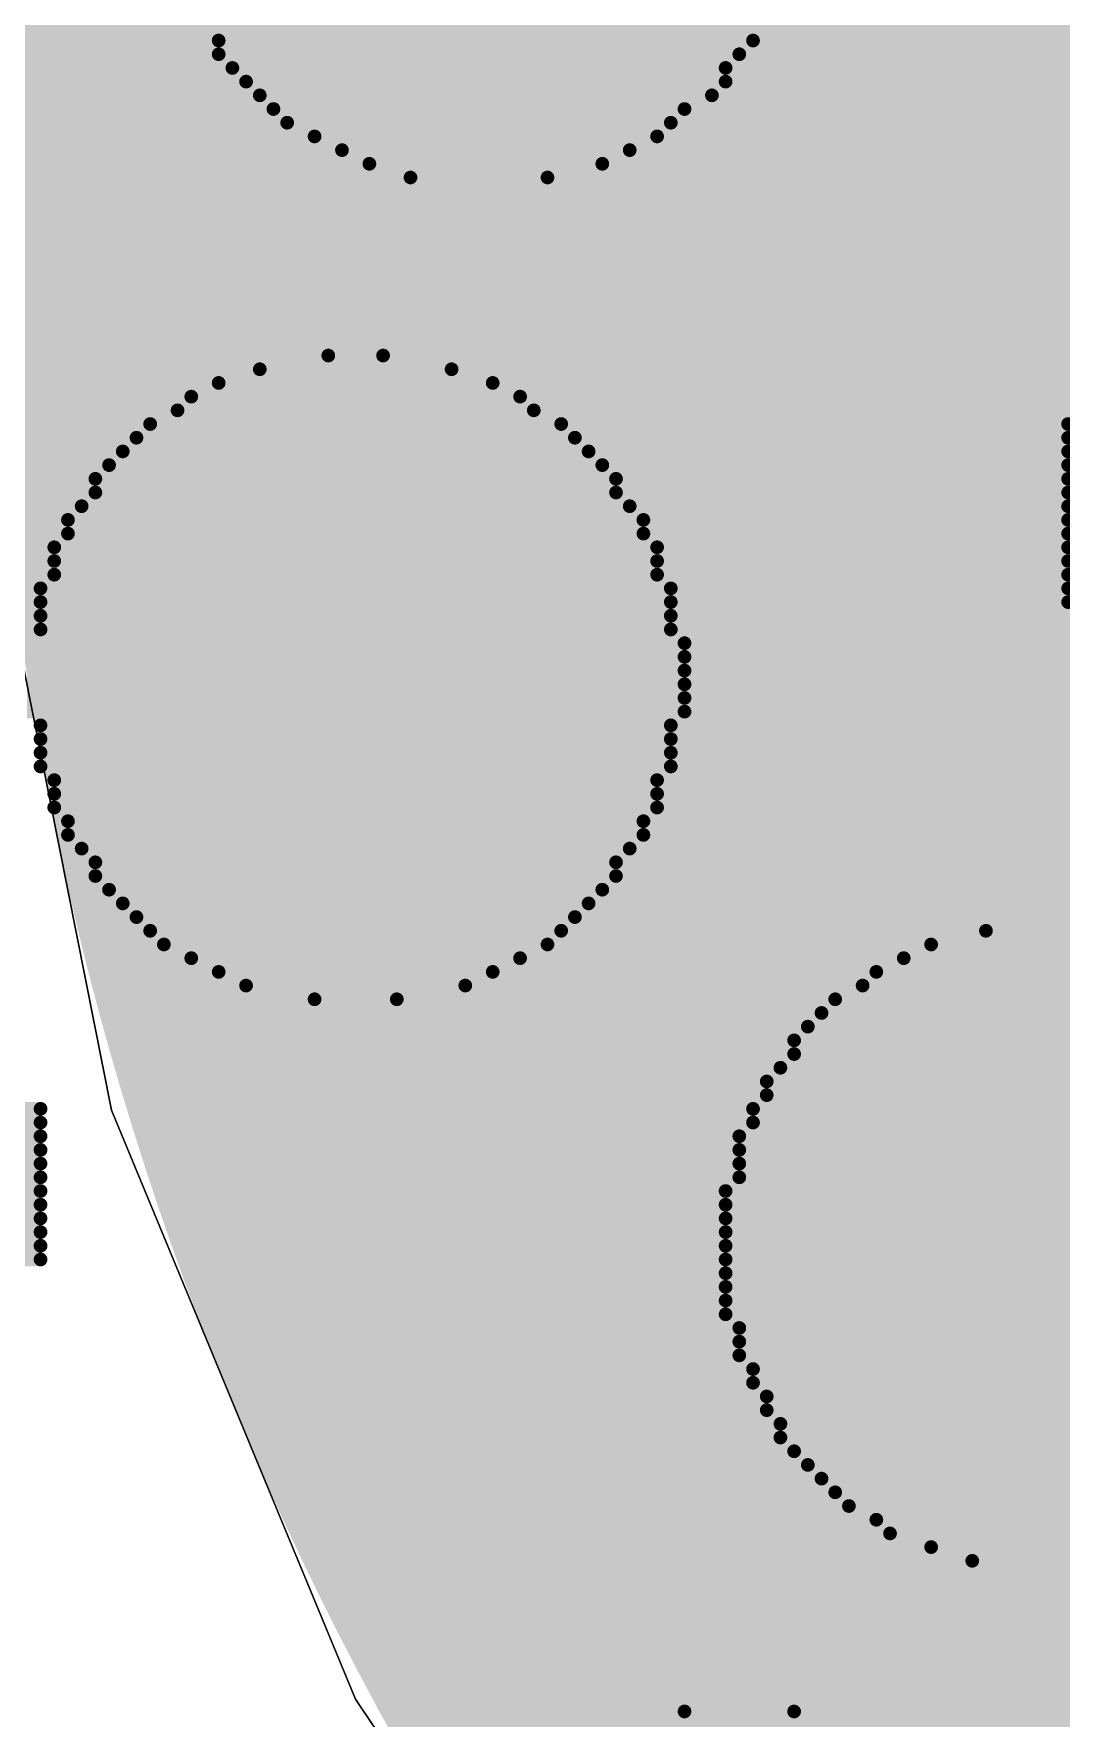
# Model space of a CAD drawing. Header units: inches. Extents: x 0 to 5455, y -5 to 5444.
# Drawn here: x 19.522 to 19.998, y 33.281 to 34.062 of the extents above; entities that cross this region are included whole.
import ezdxf

# ---------------------------------------------------------------- set-up
doc = ezdxf.new("R2010")
doc.units = ezdxf.units.IN
for name, color, linetype in [('Bottom Overlay', 54, 'Continuous'), ('PCBD Notes', 76, 'Continuous'), ('Top Layer', 1, 'Continuous'), ('Top Solder', 216, 'Continuous')]:
    doc.layers.add(name, color=color, linetype=linetype)

# ---------------------------------------------------------------- blocks, each defined once
blk = doc.blocks.new('FIDUCIAL_IPC_7351A_31')
at = {"layer": 'Top Solder'}
h = blk.add_hatch(color=216, dxfattribs=at)
edge = h.paths.add_edge_path()
edge.add_arc((0, 0), 1.5, 0, 360)
at = {"layer": 'PCBD Notes'}
blk.add_lwpolyline([(5, 0, 0.254, 0.254, 1), (-5, 0, 0.254, 0.254, 1)], format="xyseb", close=True, dxfattribs=at)
at = {"layer": 'Top Layer'}
for p, q in [((-1.44236, -0.43754), (-1.5, -0.14774)), ((-1.32928, -0.71052), (-1.44236, -0.43754)), ((-1.16513, -0.9562), (-1.32928, -0.71052))]:
    blk.add_line(p, q, dxfattribs=at)
blk = doc.blocks.new('5394DE47_A0E8_4329_8464_7791B7C19310_33')
at = {"layer": 'Bottom Overlay'}
for points in [[(2.02085, -4.32775, 0.00635, 0.00635, 0), (1.97005, -4.32775, 0.00635, 0.00635, 0)], [(1.8875, -4.3976, 0.00635, 0.00635, 0), (1.8113, -4.3976, 0.00635, 0.00635, 0)], [(1.90655, -4.40395, 0.00635, 0.00635, 0), (1.79225, -4.40395, 0.00635, 0.00635, 0)], [(1.9256, -4.4103, 0.00635, 0.00635, 0), (1.77955, -4.4103, 0.00635, 0.00635, 0)], [(1.94465, -4.423, 0.00635, 0.00635, 0), (1.7605, -4.423, 0.00635, 0.00635, 0)], [(1.93195, -4.41665, 0.00635, 0.00635, 0), (1.7732, -4.41665, 0.00635, 0.00635, 0)], [(1.951, -4.42935, 0.00635, 0.00635, 0), (1.75415, -4.42935, 0.00635, 0.00635, 0)], [(1.95735, -4.4357, 0.00635, 0.00635, 0), (1.7478, -4.4357, 0.00635, 0.00635, 0)], [(1.9637, -4.44205, 0.00635, 0.00635, 0), (1.74145, -4.44205, 0.00635, 0.00635, 0)], [(1.9764, -4.45475, 0.00635, 0.00635, 0), (1.72875, -4.45475, 0.00635, 0.00635, 0)], [(1.97005, -4.4484, 0.00635, 0.00635, 0), (1.7351, -4.4484, 0.00635, 0.00635, 0)], [(1.9764, -4.4611, 0.00635, 0.00635, 0), (1.72875, -4.4611, 0.00635, 0.00635, 0)], [(1.98275, -4.46745, 0.00635, 0.00635, 0), (1.7224, -4.46745, 0.00635, 0.00635, 0)], [(1.98275, -4.4738, 0.00635, 0.00635, 0), (1.71605, -4.4738, 0.00635, 0.00635, 0)], [(1.9891, -4.48015, 0.00635, 0.00635, 0), (1.71605, -4.48015, 0.00635, 0.00635, 0)], [(1.9891, -4.4865, 0.00635, 0.00635, 0), (1.7097, -4.4865, 0.00635, 0.00635, 0)], [(1.99545, -4.49285, 0.00635, 0.00635, 0), (1.7097, -4.49285, 0.00635, 0.00635, 0)], [(1.99545, -4.4992, 0.00635, 0.00635, 0), (1.7097, -4.4992, 0.00635, 0.00635, 0)], [(1.99545, -4.50555, 0.00635, 0.00635, 0), (1.70335, -4.50555, 0.00635, 0.00635, 0)], [(2.0018, -4.5119, 0.00635, 0.00635, 0), (1.70335, -4.5119, 0.00635, 0.00635, 0)], [(2.0018, -4.51825, 0.00635, 0.00635, 0), (1.70335, -4.51825, 0.00635, 0.00635, 0)], [(2.0018, -4.5246, 0.00635, 0.00635, 0), (1.70335, -4.5246, 0.00635, 0.00635, 0)], [(2.0018, -4.53095, 0.00635, 0.00635, 0), (1.70335, -4.53095, 0.00635, 0.00635, 0)], [(2.0018, -4.5373, 0.00635, 0.00635, 0), (1.70335, -4.5373, 0.00635, 0.00635, 0)], [(2.6114, -4.5373, 0.00635, 0.00635, 0), (2.3193, -4.5373, 0.00635, 0.00635, 0)], [(2.0018, -4.54365, 0.00635, 0.00635, 0), (1.70335, -4.54365, 0.00635, 0.00635, 0)], [(2.61775, -4.54365, 0.00635, 0.00635, 0), (2.3193, -4.54365, 0.00635, 0.00635, 0)], [(2.0018, -4.55, 0.00635, 0.00635, 0), (1.70335, -4.55, 0.00635, 0.00635, 0)], [(2.0018, -4.55635, 0.00635, 0.00635, 0), (1.70335, -4.55635, 0.00635, 0.00635, 0)], [(2.61775, -4.55, 0.00635, 0.00635, 0), (2.3193, -4.55, 0.00635, 0.00635, 0)], [(2.61775, -4.55635, 0.00635, 0.00635, 0), (2.3193, -4.55635, 0.00635, 0.00635, 0)], [(2.0018, -4.5627, 0.00635, 0.00635, 0), (1.70335, -4.5627, 0.00635, 0.00635, 0)], [(2.61775, -4.5627, 0.00635, 0.00635, 0), (2.3193, -4.5627, 0.00635, 0.00635, 0)], [(2.0018, -4.56905, 0.00635, 0.00635, 0), (1.70335, -4.56905, 0.00635, 0.00635, 0)], [(2.61775, -4.56905, 0.00635, 0.00635, 0), (2.3193, -4.56905, 0.00635, 0.00635, 0)], [(1.99545, -4.5754, 0.00635, 0.00635, 0), (1.70335, -4.5754, 0.00635, 0.00635, 0)], [(2.61775, -4.5754, 0.00635, 0.00635, 0), (2.3193, -4.5754, 0.00635, 0.00635, 0)], [(1.99545, -4.58175, 0.00635, 0.00635, 0), (1.7097, -4.58175, 0.00635, 0.00635, 0)], [(2.61775, -4.58175, 0.00635, 0.00635, 0), (2.3193, -4.58175, 0.00635, 0.00635, 0)], [(1.99545, -4.5881, 0.00635, 0.00635, 0), (1.7097, -4.5881, 0.00635, 0.00635, 0)], [(1.99545, -4.59445, 0.00635, 0.00635, 0), (1.7097, -4.59445, 0.00635, 0.00635, 0)], [(2.61775, -4.5881, 0.00635, 0.00635, 0), (2.3193, -4.5881, 0.00635, 0.00635, 0)], [(2.61775, -4.59445, 0.00635, 0.00635, 0), (2.3193, -4.59445, 0.00635, 0.00635, 0)], [(1.9891, -4.6008, 0.00635, 0.00635, 0), (1.71605, -4.6008, 0.00635, 0.00635, 0)], [(2.61775, -4.6008, 0.00635, 0.00635, 0), (2.3193, -4.6008, 0.00635, 0.00635, 0)], [(1.9891, -4.60715, 0.00635, 0.00635, 0), (1.71605, -4.60715, 0.00635, 0.00635, 0)], [(2.6114, -4.60715, 0.00635, 0.00635, 0), (2.3193, -4.60715, 0.00635, 0.00635, 0)], [(1.98275, -4.6135, 0.00635, 0.00635, 0), (1.7224, -4.6135, 0.00635, 0.00635, 0)], [(1.98275, -4.61985, 0.00635, 0.00635, 0), (1.7224, -4.61985, 0.00635, 0.00635, 0)], [(1.9764, -4.6262, 0.00635, 0.00635, 0), (1.72875, -4.6262, 0.00635, 0.00635, 0)], [(1.97005, -4.63255, 0.00635, 0.00635, 0), (1.72875, -4.63255, 0.00635, 0.00635, 0)], [(1.97005, -4.6389, 0.00635, 0.00635, 0), (1.7351, -4.6389, 0.00635, 0.00635, 0)], [(1.9637, -4.64525, 0.00635, 0.00635, 0), (1.74145, -4.64525, 0.00635, 0.00635, 0)], [(1.95735, -4.6516, 0.00635, 0.00635, 0), (1.7478, -4.6516, 0.00635, 0.00635, 0)], [(1.951, -4.65795, 0.00635, 0.00635, 0), (1.75415, -4.65795, 0.00635, 0.00635, 0)], [(2.1923, -4.65795, 0.00635, 0.00635, 0), (2.1542, -4.65795, 0.00635, 0.00635, 0)], [(1.9383, -4.6643, 0.00635, 0.00635, 0), (1.7605, -4.6643, 0.00635, 0.00635, 0)], [(2.22405, -4.6643, 0.00635, 0.00635, 0), (2.12245, -4.6643, 0.00635, 0.00635, 0)], [(1.93195, -4.67065, 0.00635, 0.00635, 0), (1.7732, -4.67065, 0.00635, 0.00635, 0)], [(2.23675, -4.67065, 0.00635, 0.00635, 0), (2.10975, -4.67065, 0.00635, 0.00635, 0)], [(1.91925, -4.677, 0.00635, 0.00635, 0), (1.7859, -4.677, 0.00635, 0.00635, 0)], [(2.24945, -4.677, 0.00635, 0.00635, 0), (2.09705, -4.677, 0.00635, 0.00635, 0)], [(1.90655, -4.68335, 0.00635, 0.00635, 0), (1.7986, -4.68335, 0.00635, 0.00635, 0)], [(2.26215, -4.68335, 0.00635, 0.00635, 0), (2.08435, -4.68335, 0.00635, 0.00635, 0)], [(1.88115, -4.6897, 0.00635, 0.00635, 0), (1.81765, -4.6897, 0.00635, 0.00635, 0)], [(2.27485, -4.69605, 0.00635, 0.00635, 0), (2.07165, -4.69605, 0.00635, 0.00635, 0)], [(2.2685, -4.6897, 0.00635, 0.00635, 0), (2.078, -4.6897, 0.00635, 0.00635, 0)], [(2.2812, -4.7024, 0.00635, 0.00635, 0), (2.0653, -4.7024, 0.00635, 0.00635, 0)], [(2.28755, -4.70875, 0.00635, 0.00635, 0), (2.05895, -4.70875, 0.00635, 0.00635, 0)], [(2.2939, -4.7151, 0.00635, 0.00635, 0), (2.0526, -4.7151, 0.00635, 0.00635, 0)], [(2.30025, -4.7278, 0.00635, 0.00635, 0), (2.04625, -4.7278, 0.00635, 0.00635, 0)], [(2.2939, -4.72145, 0.00635, 0.00635, 0), (2.0526, -4.72145, 0.00635, 0.00635, 0)], [(2.3066, -4.73415, 0.00635, 0.00635, 0), (2.0399, -4.73415, 0.00635, 0.00635, 0)], [(2.3066, -4.7405, 0.00635, 0.00635, 0), (2.0399, -4.7405, 0.00635, 0.00635, 0)], [(2.31295, -4.74685, 0.00635, 0.00635, 0), (2.03355, -4.74685, 0.00635, 0.00635, 0)], [(2.31295, -4.7532, 0.00635, 0.00635, 0), (2.03355, -4.7532, 0.00635, 0.00635, 0)], [(2.31295, -4.75955, 0.00635, 0.00635, 0), (2.03355, -4.75955, 0.00635, 0.00635, 0)], [(2.3193, -4.7659, 0.00635, 0.00635, 0), (2.0272, -4.7659, 0.00635, 0.00635, 0)], [(2.3193, -4.77225, 0.00635, 0.00635, 0), (2.0272, -4.77225, 0.00635, 0.00635, 0)], [(2.3193, -4.7786, 0.00635, 0.00635, 0), (2.0272, -4.7786, 0.00635, 0.00635, 0)], [(2.3193, -4.78495, 0.00635, 0.00635, 0), (2.0272, -4.78495, 0.00635, 0.00635, 0)], [(2.32565, -4.7913, 0.00635, 0.00635, 0), (2.02085, -4.7913, 0.00635, 0.00635, 0)], [(2.32565, -4.79765, 0.00635, 0.00635, 0), (2.02085, -4.79765, 0.00635, 0.00635, 0)], [(2.32565, -4.804, 0.00635, 0.00635, 0), (2.02085, -4.804, 0.00635, 0.00635, 0)], [(2.32565, -4.81035, 0.00635, 0.00635, 0), (2.02085, -4.81035, 0.00635, 0.00635, 0)], [(2.32565, -4.8167, 0.00635, 0.00635, 0), (2.02085, -4.8167, 0.00635, 0.00635, 0)], [(2.32565, -4.82305, 0.00635, 0.00635, 0), (2.02085, -4.82305, 0.00635, 0.00635, 0)], [(2.3193, -4.8294, 0.00635, 0.00635, 0), (2.0272, -4.8294, 0.00635, 0.00635, 0)], [(2.3193, -4.83575, 0.00635, 0.00635, 0), (2.0272, -4.83575, 0.00635, 0.00635, 0)], [(1.84305, -4.8421, 0.00635, 0.00635, 0), (1.55095, -4.8421, 0.00635, 0.00635, 0)], [(2.3193, -4.8421, 0.00635, 0.00635, 0), (2.0272, -4.8421, 0.00635, 0.00635, 0)], [(1.84305, -4.84845, 0.00635, 0.00635, 0), (1.55095, -4.84845, 0.00635, 0.00635, 0)], [(2.3193, -4.84845, 0.00635, 0.00635, 0), (2.0272, -4.84845, 0.00635, 0.00635, 0)], [(1.84305, -4.86115, 0.00635, 0.00635, 0), (1.5446, -4.86115, 0.00635, 0.00635, 0)], [(1.84305, -4.8548, 0.00635, 0.00635, 0), (1.55095, -4.8548, 0.00635, 0.00635, 0)], [(2.31295, -4.8548, 0.00635, 0.00635, 0), (2.03355, -4.8548, 0.00635, 0.00635, 0)], [(2.31295, -4.86115, 0.00635, 0.00635, 0), (2.03355, -4.86115, 0.00635, 0.00635, 0)], [(1.84305, -4.8675, 0.00635, 0.00635, 0), (1.5446, -4.8675, 0.00635, 0.00635, 0)], [(2.31295, -4.8675, 0.00635, 0.00635, 0), (2.03355, -4.8675, 0.00635, 0.00635, 0)], [(1.84305, -4.87385, 0.00635, 0.00635, 0), (1.5446, -4.87385, 0.00635, 0.00635, 0)], [(2.3066, -4.87385, 0.00635, 0.00635, 0), (2.0399, -4.87385, 0.00635, 0.00635, 0)], [(1.84305, -4.8802, 0.00635, 0.00635, 0), (1.5446, -4.8802, 0.00635, 0.00635, 0)], [(2.3066, -4.8802, 0.00635, 0.00635, 0), (2.0399, -4.8802, 0.00635, 0.00635, 0)], [(1.84305, -4.88655, 0.00635, 0.00635, 0), (1.5446, -4.88655, 0.00635, 0.00635, 0)], [(2.30025, -4.88655, 0.00635, 0.00635, 0), (2.04625, -4.88655, 0.00635, 0.00635, 0)], [(1.84305, -4.8929, 0.00635, 0.00635, 0), (1.5446, -4.8929, 0.00635, 0.00635, 0)], [(1.84305, -4.89925, 0.00635, 0.00635, 0), (1.5446, -4.89925, 0.00635, 0.00635, 0)], [(2.2939, -4.8929, 0.00635, 0.00635, 0), (2.0526, -4.8929, 0.00635, 0.00635, 0)], [(2.2939, -4.89925, 0.00635, 0.00635, 0), (2.0526, -4.89925, 0.00635, 0.00635, 0)], [(1.84305, -4.9056, 0.00635, 0.00635, 0), (1.5446, -4.9056, 0.00635, 0.00635, 0)], [(2.28755, -4.9056, 0.00635, 0.00635, 0), (2.05895, -4.9056, 0.00635, 0.00635, 0)], [(1.84305, -4.91195, 0.00635, 0.00635, 0), (1.55095, -4.91195, 0.00635, 0.00635, 0)], [(2.2812, -4.91195, 0.00635, 0.00635, 0), (2.0653, -4.91195, 0.00635, 0.00635, 0)], [(1.84305, -4.9183, 0.00635, 0.00635, 0), (1.55095, -4.9183, 0.00635, 0.00635, 0)], [(2.27485, -4.9183, 0.00635, 0.00635, 0), (2.07165, -4.9183, 0.00635, 0.00635, 0)], [(1.84305, -4.92465, 0.00635, 0.00635, 0), (1.55095, -4.92465, 0.00635, 0.00635, 0)], [(2.2685, -4.92465, 0.00635, 0.00635, 0), (2.078, -4.92465, 0.00635, 0.00635, 0)], [(2.2558, -4.931, 0.00635, 0.00635, 0), (2.0907, -4.931, 0.00635, 0.00635, 0)], [(2.24945, -4.93735, 0.00635, 0.00635, 0), (2.09705, -4.93735, 0.00635, 0.00635, 0)], [(2.23675, -4.9437, 0.00635, 0.00635, 0), (2.10975, -4.9437, 0.00635, 0.00635, 0)], [(2.2177, -4.95005, 0.00635, 0.00635, 0), (2.1288, -4.95005, 0.00635, 0.00635, 0)], [(2.18595, -4.9564, 0.00635, 0.00635, 0), (2.16055, -4.9564, 0.00635, 0.00635, 0)], [(2.14785, -5.03895, 0.00635, 0.00635, 0), (2.08435, -5.03895, 0.00635, 0.00635, 0)], [(2.1669, -5.0453, 0.00635, 0.00635, 0), (2.05895, -5.0453, 0.00635, 0.00635, 0)], [(2.1796, -5.05165, 0.00635, 0.00635, 0), (2.04625, -5.05165, 0.00635, 0.00635, 0)], [(2.205, -5.06435, 0.00635, 0.00635, 0), (2.0272, -5.06435, 0.00635, 0.00635, 0)], [(2.1923, -5.058, 0.00635, 0.00635, 0), (2.03355, -5.058, 0.00635, 0.00635, 0)], [(2.21135, -5.0707, 0.00635, 0.00635, 0), (2.02085, -5.0707, 0.00635, 0.00635, 0)], [(2.2177, -5.07705, 0.00635, 0.00635, 0), (2.00815, -5.07705, 0.00635, 0.00635, 0)], [(2.22405, -5.0834, 0.00635, 0.00635, 0), (2.0018, -5.0834, 0.00635, 0.00635, 0)], [(2.2304, -5.08975, 0.00635, 0.00635, 0), (2.0018, -5.08975, 0.00635, 0.00635, 0)], [(2.23675, -5.10245, 0.00635, 0.00635, 0), (1.9891, -5.10245, 0.00635, 0.00635, 0)], [(2.23675, -5.0961, 0.00635, 0.00635, 0), (1.99545, -5.0961, 0.00635, 0.00635, 0)]]:
    blk.add_lwpolyline(points, format="xyseb", dxfattribs=at)
for points in [[(1.96846, -4.32775, 0.00317, 0.00317, 1), (1.97164, -4.32775, 0.00317, 0.00317, 1)], [(2.01926, -4.32775, 0.00317, 0.00317, 1), (2.02244, -4.32775, 0.00317, 0.00317, 1)], [(1.88591, -4.3976, 0.00317, 0.00317, 1), (1.88909, -4.3976, 0.00317, 0.00317, 1)], [(1.90496, -4.40395, 0.00317, 0.00317, 1), (1.90814, -4.40395, 0.00317, 0.00317, 1)], [(1.92401, -4.4103, 0.00317, 0.00317, 1), (1.92719, -4.4103, 0.00317, 0.00317, 1)], [(1.93036, -4.41665, 0.00317, 0.00317, 1), (1.93354, -4.41665, 0.00317, 0.00317, 1)], [(1.94306, -4.423, 0.00317, 0.00317, 1), (1.94624, -4.423, 0.00317, 0.00317, 1)], [(1.94941, -4.42935, 0.00317, 0.00317, 1), (1.95259, -4.42935, 0.00317, 0.00317, 1)], [(1.95576, -4.4357, 0.00317, 0.00317, 1), (1.95894, -4.4357, 0.00317, 0.00317, 1)], [(1.96211, -4.44205, 0.00317, 0.00317, 1), (1.96529, -4.44205, 0.00317, 0.00317, 1)], [(1.96846, -4.4484, 0.00317, 0.00317, 1), (1.97164, -4.4484, 0.00317, 0.00317, 1)], [(1.97481, -4.45475, 0.00317, 0.00317, 1), (1.97799, -4.45475, 0.00317, 0.00317, 1)], [(1.97481, -4.4611, 0.00317, 0.00317, 1), (1.97799, -4.4611, 0.00317, 0.00317, 1)], [(1.98116, -4.46745, 0.00317, 0.00317, 1), (1.98434, -4.46745, 0.00317, 0.00317, 1)], [(1.98116, -4.4738, 0.00317, 0.00317, 1), (1.98434, -4.4738, 0.00317, 0.00317, 1)], [(1.98751, -4.48015, 0.00317, 0.00317, 1), (1.99069, -4.48015, 0.00317, 0.00317, 1)], [(1.98751, -4.4865, 0.00317, 0.00317, 1), (1.99069, -4.4865, 0.00317, 0.00317, 1)], [(1.99386, -4.49285, 0.00317, 0.00317, 1), (1.99704, -4.49285, 0.00317, 0.00317, 1)], [(1.99386, -4.4992, 0.00317, 0.00317, 1), (1.99704, -4.4992, 0.00317, 0.00317, 1)], [(1.99386, -4.50555, 0.00317, 0.00317, 1), (1.99704, -4.50555, 0.00317, 0.00317, 1)], [(2.00021, -4.5119, 0.00317, 0.00317, 1), (2.00339, -4.5119, 0.00317, 0.00317, 1)], [(2.00021, -4.51825, 0.00317, 0.00317, 1), (2.00339, -4.51825, 0.00317, 0.00317, 1)], [(2.00021, -4.5246, 0.00317, 0.00317, 1), (2.00339, -4.5246, 0.00317, 0.00317, 1)], [(2.00021, -4.53095, 0.00317, 0.00317, 1), (2.00339, -4.53095, 0.00317, 0.00317, 1)], [(2.00021, -4.5373, 0.00317, 0.00317, 1), (2.00339, -4.5373, 0.00317, 0.00317, 1)], [(2.31771, -4.5373, 0.00317, 0.00317, 1), (2.32089, -4.5373, 0.00317, 0.00317, 1)], [(2.00021, -4.54365, 0.00317, 0.00317, 1), (2.00339, -4.54365, 0.00317, 0.00317, 1)], [(2.31771, -4.54365, 0.00317, 0.00317, 1), (2.32089, -4.54365, 0.00317, 0.00317, 1)], [(2.00021, -4.55, 0.00317, 0.00317, 1), (2.00339, -4.55, 0.00317, 0.00317, 1)], [(2.00021, -4.55635, 0.00317, 0.00317, 1), (2.00339, -4.55635, 0.00317, 0.00317, 1)], [(2.31771, -4.55, 0.00317, 0.00317, 1), (2.32089, -4.55, 0.00317, 0.00317, 1)], [(2.31771, -4.55635, 0.00317, 0.00317, 1), (2.32089, -4.55635, 0.00317, 0.00317, 1)], [(2.00021, -4.5627, 0.00317, 0.00317, 1), (2.00339, -4.5627, 0.00317, 0.00317, 1)], [(2.31771, -4.5627, 0.00317, 0.00317, 1), (2.32089, -4.5627, 0.00317, 0.00317, 1)], [(2.00021, -4.56905, 0.00317, 0.00317, 1), (2.00339, -4.56905, 0.00317, 0.00317, 1)], [(2.31771, -4.56905, 0.00317, 0.00317, 1), (2.32089, -4.56905, 0.00317, 0.00317, 1)], [(1.99386, -4.5754, 0.00317, 0.00317, 1), (1.99704, -4.5754, 0.00317, 0.00317, 1)], [(2.31771, -4.5754, 0.00317, 0.00317, 1), (2.32089, -4.5754, 0.00317, 0.00317, 1)], [(1.99386, -4.58175, 0.00317, 0.00317, 1), (1.99704, -4.58175, 0.00317, 0.00317, 1)], [(2.31771, -4.58175, 0.00317, 0.00317, 1), (2.32089, -4.58175, 0.00317, 0.00317, 1)], [(1.99386, -4.5881, 0.00317, 0.00317, 1), (1.99704, -4.5881, 0.00317, 0.00317, 1)], [(1.99386, -4.59445, 0.00317, 0.00317, 1), (1.99704, -4.59445, 0.00317, 0.00317, 1)], [(2.31771, -4.5881, 0.00317, 0.00317, 1), (2.32089, -4.5881, 0.00317, 0.00317, 1)], [(2.31771, -4.59445, 0.00317, 0.00317, 1), (2.32089, -4.59445, 0.00317, 0.00317, 1)], [(1.98751, -4.6008, 0.00317, 0.00317, 1), (1.99069, -4.6008, 0.00317, 0.00317, 1)], [(2.31771, -4.6008, 0.00317, 0.00317, 1), (2.32089, -4.6008, 0.00317, 0.00317, 1)], [(1.98751, -4.60715, 0.00317, 0.00317, 1), (1.99069, -4.60715, 0.00317, 0.00317, 1)], [(2.31771, -4.60715, 0.00317, 0.00317, 1), (2.32089, -4.60715, 0.00317, 0.00317, 1)], [(1.98116, -4.6135, 0.00317, 0.00317, 1), (1.98434, -4.6135, 0.00317, 0.00317, 1)], [(1.97481, -4.6262, 0.00317, 0.00317, 1), (1.97799, -4.6262, 0.00317, 0.00317, 1)], [(1.98116, -4.61985, 0.00317, 0.00317, 1), (1.98434, -4.61985, 0.00317, 0.00317, 1)], [(1.96846, -4.63255, 0.00317, 0.00317, 1), (1.97164, -4.63255, 0.00317, 0.00317, 1)], [(1.96846, -4.6389, 0.00317, 0.00317, 1), (1.97164, -4.6389, 0.00317, 0.00317, 1)], [(1.96211, -4.64525, 0.00317, 0.00317, 1), (1.96529, -4.64525, 0.00317, 0.00317, 1)], [(1.94941, -4.65795, 0.00317, 0.00317, 1), (1.95259, -4.65795, 0.00317, 0.00317, 1)], [(1.95576, -4.6516, 0.00317, 0.00317, 1), (1.95894, -4.6516, 0.00317, 0.00317, 1)], [(2.15261, -4.65795, 0.00317, 0.00317, 1), (2.15579, -4.65795, 0.00317, 0.00317, 1)], [(2.19071, -4.65795, 0.00317, 0.00317, 1), (2.19389, -4.65795, 0.00317, 0.00317, 1)], [(1.93671, -4.6643, 0.00317, 0.00317, 1), (1.93989, -4.6643, 0.00317, 0.00317, 1)], [(2.12086, -4.6643, 0.00317, 0.00317, 1), (2.12404, -4.6643, 0.00317, 0.00317, 1)], [(2.22246, -4.6643, 0.00317, 0.00317, 1), (2.22564, -4.6643, 0.00317, 0.00317, 1)], [(1.93036, -4.67065, 0.00317, 0.00317, 1), (1.93354, -4.67065, 0.00317, 0.00317, 1)], [(2.10816, -4.67065, 0.00317, 0.00317, 1), (2.11134, -4.67065, 0.00317, 0.00317, 1)], [(2.23516, -4.67065, 0.00317, 0.00317, 1), (2.23834, -4.67065, 0.00317, 0.00317, 1)], [(1.91766, -4.677, 0.00317, 0.00317, 1), (1.92084, -4.677, 0.00317, 0.00317, 1)], [(2.09546, -4.677, 0.00317, 0.00317, 1), (2.09864, -4.677, 0.00317, 0.00317, 1)], [(2.24786, -4.677, 0.00317, 0.00317, 1), (2.25104, -4.677, 0.00317, 0.00317, 1)], [(1.90496, -4.68335, 0.00317, 0.00317, 1), (1.90814, -4.68335, 0.00317, 0.00317, 1)], [(2.08276, -4.68335, 0.00317, 0.00317, 1), (2.08594, -4.68335, 0.00317, 0.00317, 1)], [(2.26056, -4.68335, 0.00317, 0.00317, 1), (2.26374, -4.68335, 0.00317, 0.00317, 1)], [(1.87956, -4.6897, 0.00317, 0.00317, 1), (1.88274, -4.6897, 0.00317, 0.00317, 1)], [(2.07006, -4.69605, 0.00317, 0.00317, 1), (2.07324, -4.69605, 0.00317, 0.00317, 1)], [(2.07641, -4.6897, 0.00317, 0.00317, 1), (2.07959, -4.6897, 0.00317, 0.00317, 1)], [(2.26691, -4.6897, 0.00317, 0.00317, 1), (2.27009, -4.6897, 0.00317, 0.00317, 1)], [(2.27326, -4.69605, 0.00317, 0.00317, 1), (2.27644, -4.69605, 0.00317, 0.00317, 1)], [(2.06371, -4.7024, 0.00317, 0.00317, 1), (2.06689, -4.7024, 0.00317, 0.00317, 1)], [(2.27961, -4.7024, 0.00317, 0.00317, 1), (2.28279, -4.7024, 0.00317, 0.00317, 1)], [(2.05736, -4.70875, 0.00317, 0.00317, 1), (2.06054, -4.70875, 0.00317, 0.00317, 1)], [(2.28596, -4.70875, 0.00317, 0.00317, 1), (2.28914, -4.70875, 0.00317, 0.00317, 1)], [(2.05101, -4.7151, 0.00317, 0.00317, 1), (2.05419, -4.7151, 0.00317, 0.00317, 1)], [(2.29231, -4.7151, 0.00317, 0.00317, 1), (2.29549, -4.7151, 0.00317, 0.00317, 1)], [(2.04466, -4.7278, 0.00317, 0.00317, 1), (2.04784, -4.7278, 0.00317, 0.00317, 1)], [(2.05101, -4.72145, 0.00317, 0.00317, 1), (2.05419, -4.72145, 0.00317, 0.00317, 1)], [(2.29231, -4.72145, 0.00317, 0.00317, 1), (2.29549, -4.72145, 0.00317, 0.00317, 1)], [(2.29866, -4.7278, 0.00317, 0.00317, 1), (2.30184, -4.7278, 0.00317, 0.00317, 1)], [(2.03831, -4.73415, 0.00317, 0.00317, 1), (2.04149, -4.73415, 0.00317, 0.00317, 1)], [(2.30501, -4.73415, 0.00317, 0.00317, 1), (2.30819, -4.73415, 0.00317, 0.00317, 1)], [(2.03831, -4.7405, 0.00317, 0.00317, 1), (2.04149, -4.7405, 0.00317, 0.00317, 1)], [(2.30501, -4.7405, 0.00317, 0.00317, 1), (2.30819, -4.7405, 0.00317, 0.00317, 1)], [(2.03196, -4.74685, 0.00317, 0.00317, 1), (2.03514, -4.74685, 0.00317, 0.00317, 1)], [(2.31136, -4.74685, 0.00317, 0.00317, 1), (2.31454, -4.74685, 0.00317, 0.00317, 1)], [(2.03196, -4.7532, 0.00317, 0.00317, 1), (2.03514, -4.7532, 0.00317, 0.00317, 1)], [(2.03196, -4.75955, 0.00317, 0.00317, 1), (2.03514, -4.75955, 0.00317, 0.00317, 1)], [(2.31136, -4.7532, 0.00317, 0.00317, 1), (2.31454, -4.7532, 0.00317, 0.00317, 1)], [(2.31136, -4.75955, 0.00317, 0.00317, 1), (2.31454, -4.75955, 0.00317, 0.00317, 1)], [(2.02561, -4.7659, 0.00317, 0.00317, 1), (2.02879, -4.7659, 0.00317, 0.00317, 1)], [(2.31771, -4.7659, 0.00317, 0.00317, 1), (2.32089, -4.7659, 0.00317, 0.00317, 1)], [(2.02561, -4.77225, 0.00317, 0.00317, 1), (2.02879, -4.77225, 0.00317, 0.00317, 1)], [(2.31771, -4.77225, 0.00317, 0.00317, 1), (2.32089, -4.77225, 0.00317, 0.00317, 1)], [(2.02561, -4.7786, 0.00317, 0.00317, 1), (2.02879, -4.7786, 0.00317, 0.00317, 1)], [(2.31771, -4.7786, 0.00317, 0.00317, 1), (2.32089, -4.7786, 0.00317, 0.00317, 1)], [(2.02561, -4.78495, 0.00317, 0.00317, 1), (2.02879, -4.78495, 0.00317, 0.00317, 1)], [(2.31771, -4.78495, 0.00317, 0.00317, 1), (2.32089, -4.78495, 0.00317, 0.00317, 1)], [(2.01926, -4.7913, 0.00317, 0.00317, 1), (2.02244, -4.7913, 0.00317, 0.00317, 1)], [(2.01926, -4.79765, 0.00317, 0.00317, 1), (2.02244, -4.79765, 0.00317, 0.00317, 1)], [(2.01926, -4.804, 0.00317, 0.00317, 1), (2.02244, -4.804, 0.00317, 0.00317, 1)], [(2.01926, -4.81035, 0.00317, 0.00317, 1), (2.02244, -4.81035, 0.00317, 0.00317, 1)], [(2.01926, -4.8167, 0.00317, 0.00317, 1), (2.02244, -4.8167, 0.00317, 0.00317, 1)], [(2.01926, -4.82305, 0.00317, 0.00317, 1), (2.02244, -4.82305, 0.00317, 0.00317, 1)], [(2.02561, -4.8294, 0.00317, 0.00317, 1), (2.02879, -4.8294, 0.00317, 0.00317, 1)], [(2.31771, -4.8294, 0.00317, 0.00317, 1), (2.32089, -4.8294, 0.00317, 0.00317, 1)], [(2.02561, -4.83575, 0.00317, 0.00317, 1), (2.02879, -4.83575, 0.00317, 0.00317, 1)], [(2.31771, -4.83575, 0.00317, 0.00317, 1), (2.32089, -4.83575, 0.00317, 0.00317, 1)], [(1.84146, -4.8421, 0.00317, 0.00317, 1), (1.84464, -4.8421, 0.00317, 0.00317, 1)], [(2.02561, -4.8421, 0.00317, 0.00317, 1), (2.02879, -4.8421, 0.00317, 0.00317, 1)], [(2.31771, -4.8421, 0.00317, 0.00317, 1), (2.32089, -4.8421, 0.00317, 0.00317, 1)], [(1.84146, -4.84845, 0.00317, 0.00317, 1), (1.84464, -4.84845, 0.00317, 0.00317, 1)], [(2.02561, -4.84845, 0.00317, 0.00317, 1), (2.02879, -4.84845, 0.00317, 0.00317, 1)], [(2.31771, -4.84845, 0.00317, 0.00317, 1), (2.32089, -4.84845, 0.00317, 0.00317, 1)], [(1.84146, -4.8548, 0.00317, 0.00317, 1), (1.84464, -4.8548, 0.00317, 0.00317, 1)], [(1.84146, -4.86115, 0.00317, 0.00317, 1), (1.84464, -4.86115, 0.00317, 0.00317, 1)], [(2.03196, -4.8548, 0.00317, 0.00317, 1), (2.03514, -4.8548, 0.00317, 0.00317, 1)], [(2.03196, -4.86115, 0.00317, 0.00317, 1), (2.03514, -4.86115, 0.00317, 0.00317, 1)], [(2.31136, -4.8548, 0.00317, 0.00317, 1), (2.31454, -4.8548, 0.00317, 0.00317, 1)], [(2.31136, -4.86115, 0.00317, 0.00317, 1), (2.31454, -4.86115, 0.00317, 0.00317, 1)], [(1.84146, -4.8675, 0.00317, 0.00317, 1), (1.84464, -4.8675, 0.00317, 0.00317, 1)], [(2.03196, -4.8675, 0.00317, 0.00317, 1), (2.03514, -4.8675, 0.00317, 0.00317, 1)], [(2.31136, -4.8675, 0.00317, 0.00317, 1), (2.31454, -4.8675, 0.00317, 0.00317, 1)], [(1.84146, -4.87385, 0.00317, 0.00317, 1), (1.84464, -4.87385, 0.00317, 0.00317, 1)], [(2.03831, -4.87385, 0.00317, 0.00317, 1), (2.04149, -4.87385, 0.00317, 0.00317, 1)], [(2.30501, -4.87385, 0.00317, 0.00317, 1), (2.30819, -4.87385, 0.00317, 0.00317, 1)], [(1.84146, -4.8802, 0.00317, 0.00317, 1), (1.84464, -4.8802, 0.00317, 0.00317, 1)], [(2.03831, -4.8802, 0.00317, 0.00317, 1), (2.04149, -4.8802, 0.00317, 0.00317, 1)], [(2.30501, -4.8802, 0.00317, 0.00317, 1), (2.30819, -4.8802, 0.00317, 0.00317, 1)], [(1.84146, -4.88655, 0.00317, 0.00317, 1), (1.84464, -4.88655, 0.00317, 0.00317, 1)], [(2.04466, -4.88655, 0.00317, 0.00317, 1), (2.04784, -4.88655, 0.00317, 0.00317, 1)], [(2.29866, -4.88655, 0.00317, 0.00317, 1), (2.30184, -4.88655, 0.00317, 0.00317, 1)], [(1.84146, -4.8929, 0.00317, 0.00317, 1), (1.84464, -4.8929, 0.00317, 0.00317, 1)], [(1.84146, -4.89925, 0.00317, 0.00317, 1), (1.84464, -4.89925, 0.00317, 0.00317, 1)], [(2.05101, -4.8929, 0.00317, 0.00317, 1), (2.05419, -4.8929, 0.00317, 0.00317, 1)], [(2.05101, -4.89925, 0.00317, 0.00317, 1), (2.05419, -4.89925, 0.00317, 0.00317, 1)], [(2.29231, -4.8929, 0.00317, 0.00317, 1), (2.29549, -4.8929, 0.00317, 0.00317, 1)], [(2.29231, -4.89925, 0.00317, 0.00317, 1), (2.29549, -4.89925, 0.00317, 0.00317, 1)], [(1.84146, -4.9056, 0.00317, 0.00317, 1), (1.84464, -4.9056, 0.00317, 0.00317, 1)], [(2.05736, -4.9056, 0.00317, 0.00317, 1), (2.06054, -4.9056, 0.00317, 0.00317, 1)], [(2.28596, -4.9056, 0.00317, 0.00317, 1), (2.28914, -4.9056, 0.00317, 0.00317, 1)], [(1.84146, -4.91195, 0.00317, 0.00317, 1), (1.84464, -4.91195, 0.00317, 0.00317, 1)], [(2.06371, -4.91195, 0.00317, 0.00317, 1), (2.06689, -4.91195, 0.00317, 0.00317, 1)], [(2.27961, -4.91195, 0.00317, 0.00317, 1), (2.28279, -4.91195, 0.00317, 0.00317, 1)], [(1.84146, -4.9183, 0.00317, 0.00317, 1), (1.84464, -4.9183, 0.00317, 0.00317, 1)], [(2.07006, -4.9183, 0.00317, 0.00317, 1), (2.07324, -4.9183, 0.00317, 0.00317, 1)], [(2.27326, -4.9183, 0.00317, 0.00317, 1), (2.27644, -4.9183, 0.00317, 0.00317, 1)], [(1.84146, -4.92465, 0.00317, 0.00317, 1), (1.84464, -4.92465, 0.00317, 0.00317, 1)], [(2.07641, -4.92465, 0.00317, 0.00317, 1), (2.07959, -4.92465, 0.00317, 0.00317, 1)], [(2.08911, -4.931, 0.00317, 0.00317, 1), (2.09229, -4.931, 0.00317, 0.00317, 1)], [(2.25421, -4.931, 0.00317, 0.00317, 1), (2.25739, -4.931, 0.00317, 0.00317, 1)], [(2.26691, -4.92465, 0.00317, 0.00317, 1), (2.27009, -4.92465, 0.00317, 0.00317, 1)], [(2.09546, -4.93735, 0.00317, 0.00317, 1), (2.09864, -4.93735, 0.00317, 0.00317, 1)], [(2.24786, -4.93735, 0.00317, 0.00317, 1), (2.25104, -4.93735, 0.00317, 0.00317, 1)], [(2.10816, -4.9437, 0.00317, 0.00317, 1), (2.11134, -4.9437, 0.00317, 0.00317, 1)], [(2.23516, -4.9437, 0.00317, 0.00317, 1), (2.23834, -4.9437, 0.00317, 0.00317, 1)], [(2.12721, -4.95005, 0.00317, 0.00317, 1), (2.13039, -4.95005, 0.00317, 0.00317, 1)], [(2.21611, -4.95005, 0.00317, 0.00317, 1), (2.21929, -4.95005, 0.00317, 0.00317, 1)], [(2.15896, -4.9564, 0.00317, 0.00317, 1), (2.16214, -4.9564, 0.00317, 0.00317, 1)], [(2.18436, -4.9564, 0.00317, 0.00317, 1), (2.18754, -4.9564, 0.00317, 0.00317, 1)], [(2.08276, -5.03895, 0.00317, 0.00317, 1), (2.08594, -5.03895, 0.00317, 0.00317, 1)], [(2.14626, -5.03895, 0.00317, 0.00317, 1), (2.14944, -5.03895, 0.00317, 0.00317, 1)], [(2.05736, -5.0453, 0.00317, 0.00317, 1), (2.06054, -5.0453, 0.00317, 0.00317, 1)], [(2.16531, -5.0453, 0.00317, 0.00317, 1), (2.16849, -5.0453, 0.00317, 0.00317, 1)], [(2.04466, -5.05165, 0.00317, 0.00317, 1), (2.04784, -5.05165, 0.00317, 0.00317, 1)], [(2.17801, -5.05165, 0.00317, 0.00317, 1), (2.18119, -5.05165, 0.00317, 0.00317, 1)], [(2.02561, -5.06435, 0.00317, 0.00317, 1), (2.02879, -5.06435, 0.00317, 0.00317, 1)], [(2.03196, -5.058, 0.00317, 0.00317, 1), (2.03514, -5.058, 0.00317, 0.00317, 1)], [(2.19071, -5.058, 0.00317, 0.00317, 1), (2.19389, -5.058, 0.00317, 0.00317, 1)], [(2.20341, -5.06435, 0.00317, 0.00317, 1), (2.20659, -5.06435, 0.00317, 0.00317, 1)], [(2.01926, -5.0707, 0.00317, 0.00317, 1), (2.02244, -5.0707, 0.00317, 0.00317, 1)], [(2.20976, -5.0707, 0.00317, 0.00317, 1), (2.21294, -5.0707, 0.00317, 0.00317, 1)], [(2.00656, -5.07705, 0.00317, 0.00317, 1), (2.00974, -5.07705, 0.00317, 0.00317, 1)], [(2.21611, -5.07705, 0.00317, 0.00317, 1), (2.21929, -5.07705, 0.00317, 0.00317, 1)], [(2.00021, -5.0834, 0.00317, 0.00317, 1), (2.00339, -5.0834, 0.00317, 0.00317, 1)], [(2.22246, -5.0834, 0.00317, 0.00317, 1), (2.22564, -5.0834, 0.00317, 0.00317, 1)], [(2.00021, -5.08975, 0.00317, 0.00317, 1), (2.00339, -5.08975, 0.00317, 0.00317, 1)], [(2.22881, -5.08975, 0.00317, 0.00317, 1), (2.23199, -5.08975, 0.00317, 0.00317, 1)], [(1.98751, -5.10245, 0.00317, 0.00317, 1), (1.99069, -5.10245, 0.00317, 0.00317, 1)], [(1.99386, -5.0961, 0.00317, 0.00317, 1), (1.99704, -5.0961, 0.00317, 0.00317, 1)], [(2.23516, -5.0961, 0.00317, 0.00317, 1), (2.23834, -5.0961, 0.00317, 0.00317, 1)], [(2.23516, -5.10245, 0.00317, 0.00317, 1), (2.23834, -5.10245, 0.00317, 0.00317, 1)]]:
    blk.add_lwpolyline(points, format="xyseb", close=True, dxfattribs=at)

msp = doc.modelspace()

# ---------------------------------------------------------------- linework, layer by layer
at = {"layer": 'Top Layer'}
for p, q in [((19.5, 33.85226), (19.55764, 33.56247)), ((19.55764, 33.56247), (19.67072, 33.28948)), ((19.67072, 33.28948), (19.83488, 33.0438))]:
    msp.add_line(p, q, dxfattribs=at)

# ---------------------------------------------------------------- block references
msp.add_blockref('FIDUCIAL_IPC_7351A_31', (21, 34))
at = {"rotation": 180}
msp.add_blockref('5394DE47_A0E8_4329_8464_7791B7C19310_33', (21.844, 28.956), dxfattribs=at)

doc.saveas('drawing.dxf')
